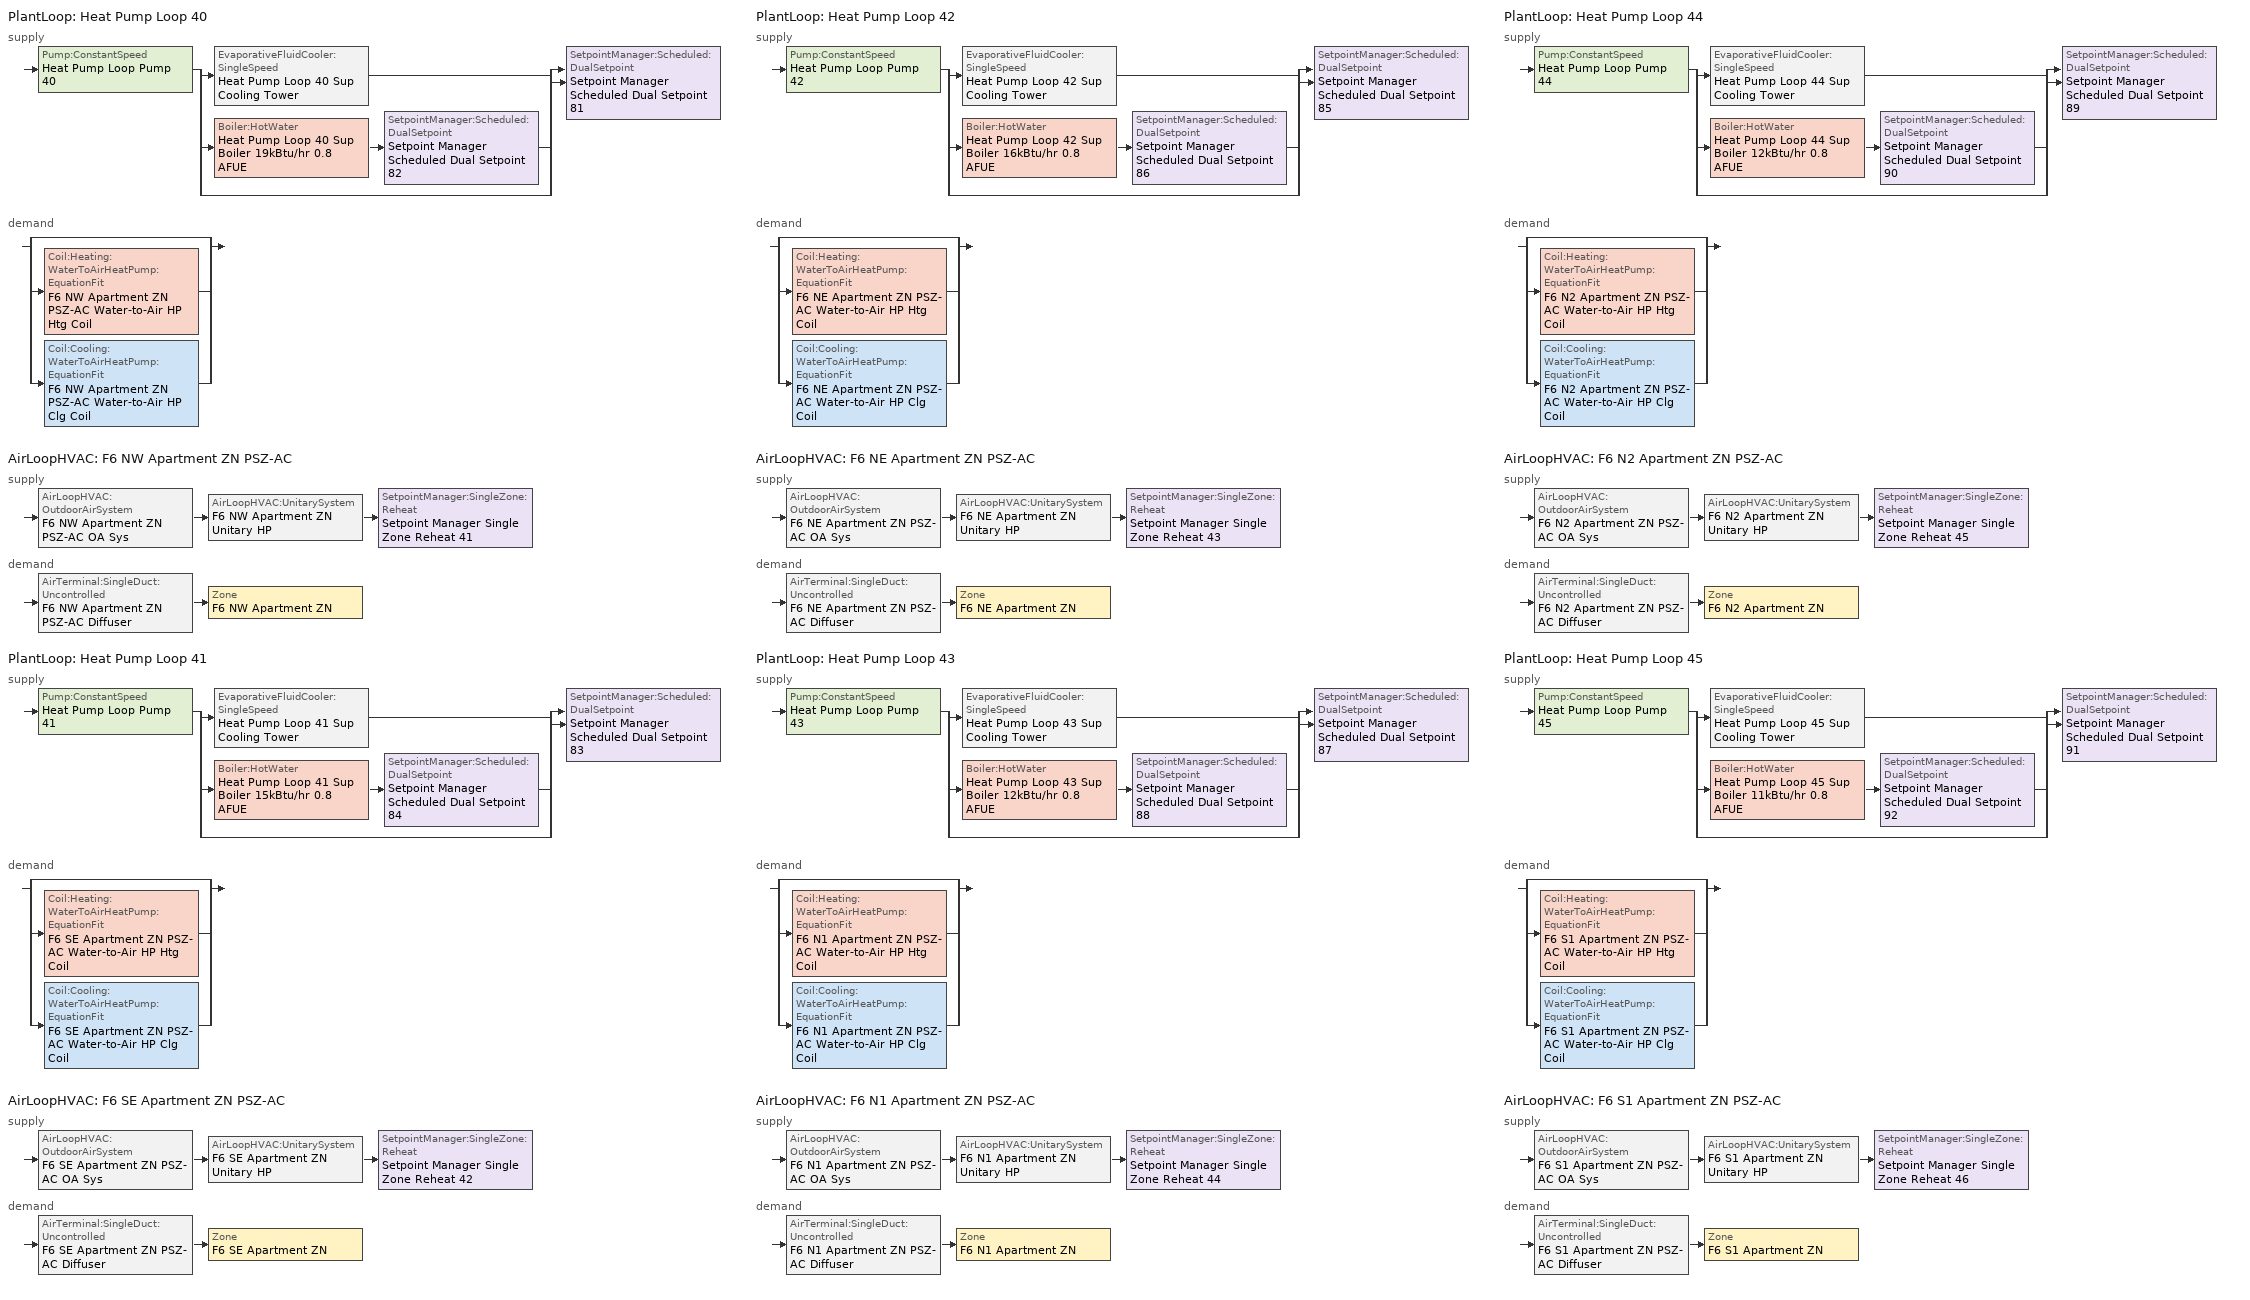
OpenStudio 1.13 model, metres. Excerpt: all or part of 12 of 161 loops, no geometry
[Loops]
PlantLoop 'Heat Pump Loop 40'
 supply: Pump:ConstantSpeed 'Heat Pump Loop Pump 40' > split
  | EvaporativeFluidCooler:SingleSpeed 'Heat Pump Loop 40 Sup Cooling Tower'
  | Boiler:HotWater 'Heat Pump Loop 40 Sup Boiler 19kBtu/hr 0.8 AFUE' > SetpointManager:Scheduled:DualSetpoint 'Setpoint Manager Scheduled Dual Setpoint 82'
  | bypass
  join > SetpointManager:Scheduled:DualSetpoint 'Setpoint Manager Scheduled Dual Setpoint 81'
 demand: split
  | bypass
  | Coil:Heating:WaterToAirHeatPump:EquationFit 'F6 NW Apartment ZN PSZ-AC Water-to-Air HP Htg Coil'
  | Coil:Cooling:WaterToAirHeatPump:EquationFit 'F6 NW Apartment ZN PSZ-AC Water-to-Air HP Clg Coil'
AirLoopHVAC 'F6 NW Apartment ZN PSZ-AC'
 supply: AirLoopHVAC:OutdoorAirSystem 'F6 NW Apartment ZN PSZ-AC OA Sys' > AirLoopHVAC:UnitarySystem 'F6 NW Apartment ZN Unitary HP' > SetpointManager:SingleZone:Reheat 'Setpoint Manager Single Zone Reheat 41'
 demand: AirTerminal:SingleDuct:Uncontrolled 'F6 NW Apartment ZN PSZ-AC Diffuser' > Zone 'F6 NW Apartment ZN'
PlantLoop 'Heat Pump Loop 41'
 supply: Pump:ConstantSpeed 'Heat Pump Loop Pump 41' > split
  | EvaporativeFluidCooler:SingleSpeed 'Heat Pump Loop 41 Sup Cooling Tower'
  | Boiler:HotWater 'Heat Pump Loop 41 Sup Boiler 15kBtu/hr 0.8 AFUE' > SetpointManager:Scheduled:DualSetpoint 'Setpoint Manager Scheduled Dual Setpoint 84'
  | bypass
  join > SetpointManager:Scheduled:DualSetpoint 'Setpoint Manager Scheduled Dual Setpoint 83'
 demand: split
  | bypass
  | Coil:Heating:WaterToAirHeatPump:EquationFit 'F6 SE Apartment ZN PSZ-AC Water-to-Air HP Htg Coil'
  | Coil:Cooling:WaterToAirHeatPump:EquationFit 'F6 SE Apartment ZN PSZ-AC Water-to-Air HP Clg Coil'
AirLoopHVAC 'F6 SE Apartment ZN PSZ-AC'
 supply: AirLoopHVAC:OutdoorAirSystem 'F6 SE Apartment ZN PSZ-AC OA Sys' > AirLoopHVAC:UnitarySystem 'F6 SE Apartment ZN Unitary HP' > SetpointManager:SingleZone:Reheat 'Setpoint Manager Single Zone Reheat 42'
 demand: AirTerminal:SingleDuct:Uncontrolled 'F6 SE Apartment ZN PSZ-AC Diffuser' > Zone 'F6 SE Apartment ZN'
PlantLoop 'Heat Pump Loop 42'
 supply: Pump:ConstantSpeed 'Heat Pump Loop Pump 42' > split
  | EvaporativeFluidCooler:SingleSpeed 'Heat Pump Loop 42 Sup Cooling Tower'
  | Boiler:HotWater 'Heat Pump Loop 42 Sup Boiler 16kBtu/hr 0.8 AFUE' > SetpointManager:Scheduled:DualSetpoint 'Setpoint Manager Scheduled Dual Setpoint 86'
  | bypass
  join > SetpointManager:Scheduled:DualSetpoint 'Setpoint Manager Scheduled Dual Setpoint 85'
 demand: split
  | bypass
  | Coil:Heating:WaterToAirHeatPump:EquationFit 'F6 NE Apartment ZN PSZ-AC Water-to-Air HP Htg Coil'
  | Coil:Cooling:WaterToAirHeatPump:EquationFit 'F6 NE Apartment ZN PSZ-AC Water-to-Air HP Clg Coil'
AirLoopHVAC 'F6 NE Apartment ZN PSZ-AC'
 supply: AirLoopHVAC:OutdoorAirSystem 'F6 NE Apartment ZN PSZ-AC OA Sys' > AirLoopHVAC:UnitarySystem 'F6 NE Apartment ZN Unitary HP' > SetpointManager:SingleZone:Reheat 'Setpoint Manager Single Zone Reheat 43'
 demand: AirTerminal:SingleDuct:Uncontrolled 'F6 NE Apartment ZN PSZ-AC Diffuser' > Zone 'F6 NE Apartment ZN'
PlantLoop 'Heat Pump Loop 43'
 supply: Pump:ConstantSpeed 'Heat Pump Loop Pump 43' > split
  | EvaporativeFluidCooler:SingleSpeed 'Heat Pump Loop 43 Sup Cooling Tower'
  | Boiler:HotWater 'Heat Pump Loop 43 Sup Boiler 12kBtu/hr 0.8 AFUE' > SetpointManager:Scheduled:DualSetpoint 'Setpoint Manager Scheduled Dual Setpoint 88'
  | bypass
  join > SetpointManager:Scheduled:DualSetpoint 'Setpoint Manager Scheduled Dual Setpoint 87'
 demand: split
  | bypass
  | Coil:Heating:WaterToAirHeatPump:EquationFit 'F6 N1 Apartment ZN PSZ-AC Water-to-Air HP Htg Coil'
  | Coil:Cooling:WaterToAirHeatPump:EquationFit 'F6 N1 Apartment ZN PSZ-AC Water-to-Air HP Clg Coil'
AirLoopHVAC 'F6 N1 Apartment ZN PSZ-AC'
 supply: AirLoopHVAC:OutdoorAirSystem 'F6 N1 Apartment ZN PSZ-AC OA Sys' > AirLoopHVAC:UnitarySystem 'F6 N1 Apartment ZN Unitary HP' > SetpointManager:SingleZone:Reheat 'Setpoint Manager Single Zone Reheat 44'
 demand: AirTerminal:SingleDuct:Uncontrolled 'F6 N1 Apartment ZN PSZ-AC Diffuser' > Zone 'F6 N1 Apartment ZN'
PlantLoop 'Heat Pump Loop 44'
 supply: Pump:ConstantSpeed 'Heat Pump Loop Pump 44' > split
  | EvaporativeFluidCooler:SingleSpeed 'Heat Pump Loop 44 Sup Cooling Tower'
  | Boiler:HotWater 'Heat Pump Loop 44 Sup Boiler 12kBtu/hr 0.8 AFUE' > SetpointManager:Scheduled:DualSetpoint 'Setpoint Manager Scheduled Dual Setpoint 90'
  | bypass
  join > SetpointManager:Scheduled:DualSetpoint 'Setpoint Manager Scheduled Dual Setpoint 89'
 demand: split
  | bypass
  | Coil:Heating:WaterToAirHeatPump:EquationFit 'F6 N2 Apartment ZN PSZ-AC Water-to-Air HP Htg Coil'
  | Coil:Cooling:WaterToAirHeatPump:EquationFit 'F6 N2 Apartment ZN PSZ-AC Water-to-Air HP Clg Coil'
AirLoopHVAC 'F6 N2 Apartment ZN PSZ-AC'
 supply: AirLoopHVAC:OutdoorAirSystem 'F6 N2 Apartment ZN PSZ-AC OA Sys' > AirLoopHVAC:UnitarySystem 'F6 N2 Apartment ZN Unitary HP' > SetpointManager:SingleZone:Reheat 'Setpoint Manager Single Zone Reheat 45'
 demand: AirTerminal:SingleDuct:Uncontrolled 'F6 N2 Apartment ZN PSZ-AC Diffuser' > Zone 'F6 N2 Apartment ZN'
PlantLoop 'Heat Pump Loop 45'
 supply: Pump:ConstantSpeed 'Heat Pump Loop Pump 45' > split
  | EvaporativeFluidCooler:SingleSpeed 'Heat Pump Loop 45 Sup Cooling Tower'
  | Boiler:HotWater 'Heat Pump Loop 45 Sup Boiler 11kBtu/hr 0.8 AFUE' > SetpointManager:Scheduled:DualSetpoint 'Setpoint Manager Scheduled Dual Setpoint 92'
  | bypass
  join > SetpointManager:Scheduled:DualSetpoint 'Setpoint Manager Scheduled Dual Setpoint 91'
 demand: split
  | bypass
  | Coil:Heating:WaterToAirHeatPump:EquationFit 'F6 S1 Apartment ZN PSZ-AC Water-to-Air HP Htg Coil'
  | Coil:Cooling:WaterToAirHeatPump:EquationFit 'F6 S1 Apartment ZN PSZ-AC Water-to-Air HP Clg Coil'
AirLoopHVAC 'F6 S1 Apartment ZN PSZ-AC'
 supply: AirLoopHVAC:OutdoorAirSystem 'F6 S1 Apartment ZN PSZ-AC OA Sys' > AirLoopHVAC:UnitarySystem 'F6 S1 Apartment ZN Unitary HP' > SetpointManager:SingleZone:Reheat 'Setpoint Manager Single Zone Reheat 46'
 demand: AirTerminal:SingleDuct:Uncontrolled 'F6 S1 Apartment ZN PSZ-AC Diffuser' > Zone 'F6 S1 Apartment ZN'
[EvaporativeFluidCooler:SingleSpeed] Design Air Flow Rate {m3/s}=autosize; Fan Power at Design Air Flow Rate {W}=autosize; Design Spray Water Flow Rate {m3/s}=0.002208; Performance Input Method=UFactorTimesAreaAndDesignWaterFlowRate; U-factor Times Area Value at Design Air Flow Rate {W/K}=autosize; Design Water Flow Rate {m3/s}=autosize; Capacity Control=FanCycling; Sizing Factor=1; Evaporation Loss Mode=SaturatedExit; Drift Loss Percent {percent}=0.008; Blowdown Calculation Mode=ConcentrationRatio; Blowdown Concentration Ratio=3
Heat Pump Loop 40 Sup Cooling Tower; Heat Pump Loop 41 Sup Cooling Tower; Heat Pump Loop 42 Sup Cooling Tower; Heat Pump Loop 43 Sup Cooling Tower; Heat Pump Loop 44 Sup Cooling Tower; Heat Pump Loop 45 Sup Cooling Tower
[Sizing:Zone] Zone Cooling Design Supply Air Temperature Input Method=SupplyAirTemperature; Zone Cooling Design Supply Air Temperature {C}=12.8; Zone Cooling Design Supply Air Temperature Difference {deltaC}=11.11; Zone Heating Design Supply Air Temperature Input Method=SupplyAirTemperature; Zone Heating Design Supply Air Temperature {C}=40; Zone Heating Design Supply Air Temperature Difference {deltaC}=11.11; Zone Cooling Design Supply Air Humidity Ratio {kg-H2O/kg-air}=0.0085; Zone Heating Design Supply Air Humidity Ratio {kg-H2O/kg-air}=0.008; Cooling Design Air Flow Method=DesignDay; Heating Design Air Flow Method=DesignDay; Account for Dedicated Outdoor Air System=No; Dedicated Outdoor Air System Control Strategy=NeutralSupplyAir; Dedicated Outdoor Air Low Setpoint Temperature for Design {C}=autosize; Dedicated Outdoor Air High Setpoint Temperature for Design {C}=autosize
F6 NW Apartment ZN; F6 SE Apartment ZN; F6 S1 Apartment ZN; F6 N2 Apartment ZN; F6 N1 Apartment ZN; F6 NE Apartment ZN
[Zone equipment]
F6 NW Apartment ZN: F6 NW Apartment ZN PSZ-AC Diffuser
F6 SE Apartment ZN: F6 SE Apartment ZN PSZ-AC Diffuser
F6 S1 Apartment ZN: F6 S1 Apartment ZN PSZ-AC Diffuser
F6 N2 Apartment ZN: F6 N2 Apartment ZN PSZ-AC Diffuser
F6 N1 Apartment ZN: F6 N1 Apartment ZN PSZ-AC Diffuser
F6 NE Apartment ZN: F6 NE Apartment ZN PSZ-AC Diffuser
[PlantLoop] Fluid Type=Water; Maximum Loop Temperature {C}=80; Minimum Loop Temperature {C}=5; Plant Loop Volume {m3}=Autocalculate; Load Distribution Scheme=Optimal
Heat Pump Loop 40; Heat Pump Loop 41; Heat Pump Loop 42; Heat Pump Loop 43; Heat Pump Loop 44; Heat Pump Loop 45
[Sizing:Plant] Loop Type=Heating; Design Loop Exit Temperature {C}=39; Loop Design Temperature Difference {deltaC}=11; Sizing Option=NonCoincident; Zone Timesteps in Averaging Window=1; Coincident Sizing Factor Mode=None
Heat Pump Loop 40; Heat Pump Loop 41; Heat Pump Loop 42; Heat Pump Loop 43; Heat Pump Loop 44; Heat Pump Loop 45
[SetpointManager:Scheduled:DualSetpoint]
Name | High Setpoint Schedule | Low Setpoint Schedule
Setpoint Manager Scheduled Dual Setpoint 81; Setpoint Manager Scheduled Dual Setpoint 82 | Heat Pump Loop High Temp - 65F 40 | Heat Pump Loop Low Temp - 41F 40
Setpoint Manager Scheduled Dual Setpoint 83; Setpoint Manager Scheduled Dual Setpoint 84 | Heat Pump Loop High Temp - 65F 41 | Heat Pump Loop Low Temp - 41F 41
Setpoint Manager Scheduled Dual Setpoint 85; Setpoint Manager Scheduled Dual Setpoint 86 | Heat Pump Loop High Temp - 65F 42 | Heat Pump Loop Low Temp - 41F 42
Setpoint Manager Scheduled Dual Setpoint 87; Setpoint Manager Scheduled Dual Setpoint 88 | Heat Pump Loop High Temp - 65F 43 | Heat Pump Loop Low Temp - 41F 43
Setpoint Manager Scheduled Dual Setpoint 89; Setpoint Manager Scheduled Dual Setpoint 90 | Heat Pump Loop High Temp - 65F 44 | Heat Pump Loop Low Temp - 41F 44
Setpoint Manager Scheduled Dual Setpoint 91; Setpoint Manager Scheduled Dual Setpoint 92 | Heat Pump Loop High Temp - 65F 45 | Heat Pump Loop Low Temp - 41F 45
[Pump:ConstantSpeed] Rated Flow Rate {m3/s}=autosize; Rated Pump Head {Pa}=179344; Rated Power Consumption {W}=autosize; Motor Efficiency=0.855; Fraction of Motor Inefficiencies to Fluid Stream=0; Pump Control Type=Intermittent
Heat Pump Loop Pump 40; Heat Pump Loop Pump 41; Heat Pump Loop Pump 42; Heat Pump Loop Pump 43; Heat Pump Loop Pump 44; Heat Pump Loop Pump 45
[Boiler:HotWater] Nominal Thermal Efficiency=0.8; Design Water Outlet Temperature {C}=30; Minimum Part Load Ratio=0; Maximum Part Load Ratio=1.2; Optimum Part Load Ratio=1; Water Outlet Upper Temperature Limit {C}=99; Boiler Flow Mode=ConstantFlow; Parasitic Electric Load {W}=0; Sizing Factor=1
Name | Normalized Boiler Efficiency Curve
Heat Pump Loop 40 Sup Boiler 19kBtu/hr 0.8 AFUE | Boiler with No Minimum Turndown 34
Heat Pump Loop 41 Sup Boiler 15kBtu/hr 0.8 AFUE | Boiler with No Minimum Turndown 35
Heat Pump Loop 42 Sup Boiler 16kBtu/hr 0.8 AFUE | Boiler with No Minimum Turndown 36
Heat Pump Loop 43 Sup Boiler 12kBtu/hr 0.8 AFUE | Boiler with No Minimum Turndown 37
Heat Pump Loop 44 Sup Boiler 12kBtu/hr 0.8 AFUE | Boiler with No Minimum Turndown 38
Heat Pump Loop 45 Sup Boiler 11kBtu/hr 0.8 AFUE | Boiler with No Minimum Turndown 39
[AirLoopHVAC] Availability Schedule=Always On Discrete; Design Supply Air Flow Rate {m3/s}=AutoSize
Name | Availability Manager
F6 NW Apartment ZN PSZ-AC | Availability Manager Night Cycle 41
F6 SE Apartment ZN PSZ-AC | Availability Manager Night Cycle 42
F6 NE Apartment ZN PSZ-AC | Availability Manager Night Cycle 43
F6 N1 Apartment ZN PSZ-AC | Availability Manager Night Cycle 44
F6 N2 Apartment ZN PSZ-AC | Availability Manager Night Cycle 45
F6 S1 Apartment ZN PSZ-AC | Availability Manager Night Cycle 46
[Sizing:System] Type of Load to Size On=Sensible; Design Outdoor Air Flow Rate {m3/s}=Autosize; Minimum System Air Flow Ratio=1; Preheat Design Temperature {C}=7; Preheat Design Humidity Ratio {kg-H2O/kg-Air}=0.008; Precool Design Temperature {C}=12.8; Precool Design Humidity Ratio {kg-H2O/kg-Air}=0.008; Central Cooling Design Supply Air Temperature {C}=12.8; Central Heating Design Supply Air Temperature {C}=40; Sizing Option=Coincident; 100% Outdoor Air in Cooling=No; 100% Outdoor Air in Heating=No; Central Cooling Design Supply Air Humidity Ratio {kg-H2O/kg-Air}=0.0085; Central Heating Design Supply Air Humidity Ratio {kg-H2O/kg-Air}=0.008; Cooling Design Air Flow Method=DesignDay; Cooling Design Air Flow Rate {m3/s}=0; Heating Design Air Flow Method=DesignDay; Heating Design Air Flow Rate {m3/s}=0; System Outdoor Air Method=ZoneSum; Zone Maximum Outdoor Air Fraction=1; Cooling Supply Air Flow Rate Per Floor Area {m3/s-m2}=0.00996765; Cooling Fraction of Autosized Cooling Supply Air Flow Rate=1; Cooling Supply Air Flow Rate Per Unit Cooling Capacity {m3/s-W}=3.94755e-05; Heating Supply Air Flow Rate Per Floor Area {m3/s-m2}=0.00996765; Heating Fraction of Autosized Heating Supply Air Flow Rate=1; Heating Fraction of Autosized Cooling Supply Air Flow Rate=1; Heating Supply Air Flow Rate Per Unit Heating Capacity {m3/s-W}=3.15882e-05; Cooling Design Capacity Method=CoolingDesignCapacity; Cooling Design Capacity {W}=autosize; Cooling Design Capacity Per Floor Area {W/m2}=234.7; Fraction of Autosized Cooling Design Capacity=1; Heating Design Capacity Method=HeatingDesignCapacity; Heating Design Capacity {W}=autosize; Heating Design Capacity Per Floor Area {W/m2}=157; Fraction of Autosized Heating Design Capacity=1; Central Cooling Capacity Control Method=OnOff
F6 NW Apartment ZN PSZ-AC; F6 SE Apartment ZN PSZ-AC; F6 NE Apartment ZN PSZ-AC; F6 N1 Apartment ZN PSZ-AC; F6 N2 Apartment ZN PSZ-AC; F6 S1 Apartment ZN PSZ-AC
[SetpointManager:SingleZone:Reheat] Minimum Supply Air Temperature {C}=-99; Maximum Supply Air Temperature {C}=50
Name | Control Zone
Setpoint Manager Single Zone Reheat 41 | F6 NW Apartment ZN
Setpoint Manager Single Zone Reheat 42 | F6 SE Apartment ZN
Setpoint Manager Single Zone Reheat 43 | F6 NE Apartment ZN
Setpoint Manager Single Zone Reheat 44 | F6 N1 Apartment ZN
Setpoint Manager Single Zone Reheat 45 | F6 N2 Apartment ZN
Setpoint Manager Single Zone Reheat 46 | F6 S1 Apartment ZN
[Fan:OnOff] Availability Schedule=Always On; Fan Efficiency=0.53625; Pressure Rise {Pa}=622.722; Maximum Flow Rate {m3/s}=autosize; Motor Efficiency=0.825; Motor In Airstream Fraction=1
Name | Fan Power Ratio Function of Speed Ratio Curve | Fan Efficiency Ratio Function of Speed Ratio Curve
F6 NW Apartment ZN PSZ-AC Fan | Fan On Off Power Curve 40 | Fan On Off Efficiency Curve 40
F6 SE Apartment ZN PSZ-AC Fan | Fan On Off Power Curve 41 | Fan On Off Efficiency Curve 41
F6 NE Apartment ZN PSZ-AC Fan | Fan On Off Power Curve 42 | Fan On Off Efficiency Curve 42
F6 N1 Apartment ZN PSZ-AC Fan | Fan On Off Power Curve 43 | Fan On Off Efficiency Curve 43
F6 N2 Apartment ZN PSZ-AC Fan | Fan On Off Power Curve 44 | Fan On Off Efficiency Curve 44
F6 S1 Apartment ZN PSZ-AC Fan | Fan On Off Power Curve 45 | Fan On Off Efficiency Curve 45
[Coil:Heating:WaterToAirHeatPump:EquationFit] Rated Heating Coefficient of Performance {W/W}=4.2; Heating Capacity Coefficient 1=0.237847; Heating Capacity Coefficient 2=-3.35824; Heating Capacity Coefficient 3=3.8064; Heating Capacity Coefficient 4=0.1792; Heating Capacity Coefficient 5=0.128607; Heating Power Consumption Coefficient 1=-3.79176; Heating Power Consumption Coefficient 2=3.38799; Heating Power Consumption Coefficient 3=1.50226; Heating Power Consumption Coefficient 4=-0.177654; Heating Power Consumption Coefficient 5=-0.10308
F6 NW Apartment ZN PSZ-AC Water-to-Air HP Htg Coil; F6 SE Apartment ZN PSZ-AC Water-to-Air HP Htg Coil; F6 NE Apartment ZN PSZ-AC Water-to-Air HP Htg Coil; F6 N1 Apartment ZN PSZ-AC Water-to-Air HP Htg Coil; F6 N2 Apartment ZN PSZ-AC Water-to-Air HP Htg Coil; F6 S1 Apartment ZN PSZ-AC Water-to-Air HP Htg Coil
[Coil:Heating:Electric] Availability Schedule=Always On Discrete
F6 NW Apartment ZN PSZ-AC Electric Backup Htg Coil; F6 SE Apartment ZN PSZ-AC Electric Backup Htg Coil; F6 NE Apartment ZN PSZ-AC Electric Backup Htg Coil; F6 N1 Apartment ZN PSZ-AC Electric Backup Htg Coil; F6 N2 Apartment ZN PSZ-AC Electric Backup Htg Coil; F6 S1 Apartment ZN PSZ-AC Electric Backup Htg Coil
[Coil:Cooling:WaterToAirHeatPump:EquationFit] Rated Cooling Coefficient of Performance {W/W}=3.4; Total Cooling Capacity Coefficient 1=-4.30267; Total Cooling Capacity Coefficient 2=7.18537; Total Cooling Capacity Coefficient 3=-2.23947; Total Cooling Capacity Coefficient 4=0.139996; Total Cooling Capacity Coefficient 5=0.10266; Sensible Cooling Capacity Coefficient 1=6.00194; Sensible Cooling Capacity Coefficient 2=22.6301; Sensible Cooling Capacity Coefficient 3=-26.7961; Sensible Cooling Capacity Coefficient 4=-1.72375; Sensible Cooling Capacity Coefficient 5=0.490645; Sensible Cooling Capacity Coefficient 6=0.0693119; Cooling Power Consumption Coefficient 1=-5.67776; Cooling Power Consumption Coefficient 2=0.438988; Cooling Power Consumption Coefficient 3=5.84528; Cooling Power Consumption Coefficient 4=0.141606; Cooling Power Consumption Coefficient 5=-0.168728
F6 NW Apartment ZN PSZ-AC Water-to-Air HP Clg Coil; F6 SE Apartment ZN PSZ-AC Water-to-Air HP Clg Coil; F6 NE Apartment ZN PSZ-AC Water-to-Air HP Clg Coil; F6 N1 Apartment ZN PSZ-AC Water-to-Air HP Clg Coil; F6 N2 Apartment ZN PSZ-AC Water-to-Air HP Clg Coil; F6 S1 Apartment ZN PSZ-AC Water-to-Air HP Clg Coil
[Controller:OutdoorAir] Minimum Outdoor Air Flow Rate {m3/s}=Autosize; Maximum Outdoor Air Flow Rate {m3/s}=Autosize; Economizer Control Type=NoEconomizer; Economizer Control Action Type=ModulateFlow; Economizer Maximum Limit Dry-Bulb Temperature {C}=28; Economizer Maximum Limit Enthalpy {J/kg}=64000; Economizer Minimum Limit Dry-Bulb Temperature {C}=-100; Lockout Type=NoLockout; Minimum Limit Type=FixedMinimum; Minimum Outdoor Air Schedule=Always On Discrete; High Humidity Control=No; Heat Recovery Bypass Control Type=BypassWhenOAFlowGreaterThanMinimum
Name | Controller Mechanical Ventilation
F6 NW Apartment ZN PSZ-AC OA Sys Controller | Controller Mechanical Ventilation 41
F6 SE Apartment ZN PSZ-AC OA Sys Controller | Controller Mechanical Ventilation 42
F6 NE Apartment ZN PSZ-AC OA Sys Controller | Controller Mechanical Ventilation 43
F6 N1 Apartment ZN PSZ-AC OA Sys Controller | Controller Mechanical Ventilation 44
F6 N2 Apartment ZN PSZ-AC OA Sys Controller | Controller Mechanical Ventilation 45
F6 S1 Apartment ZN PSZ-AC OA Sys Controller | Controller Mechanical Ventilation 46
[Controller:MechanicalVentilation] Availability Schedule=Always On Discrete; System Outdoor Air Method=ZoneSum
Controller Mechanical Ventilation 41; Controller Mechanical Ventilation 42; Controller Mechanical Ventilation 43; Controller Mechanical Ventilation 44; Controller Mechanical Ventilation 45; Controller Mechanical Ventilation 46
[AirLoopHVAC:OutdoorAirSystem]
Name | Controller
F6 NW Apartment ZN PSZ-AC OA Sys | F6 NW Apartment ZN PSZ-AC OA Sys Controller
F6 SE Apartment ZN PSZ-AC OA Sys | F6 SE Apartment ZN PSZ-AC OA Sys Controller
F6 NE Apartment ZN PSZ-AC OA Sys | F6 NE Apartment ZN PSZ-AC OA Sys Controller
F6 N1 Apartment ZN PSZ-AC OA Sys | F6 N1 Apartment ZN PSZ-AC OA Sys Controller
F6 N2 Apartment ZN PSZ-AC OA Sys | F6 N2 Apartment ZN PSZ-AC OA Sys Controller
F6 S1 Apartment ZN PSZ-AC OA Sys | F6 S1 Apartment ZN PSZ-AC OA Sys Controller
[AirLoopHVAC:UnitarySystem] Control Type=Load; Dehumidification Control Type=None; Fan Placement=BlowThrough; Supply Air Fan Operating Mode Schedule=Always On Discrete; DX Heating Coil Sizing Ratio=1; Use DOAS DX Cooling Coil=No; DOAS DX Cooling Coil Leaving Minimum Air Temperature {C}=2; Latent Load Control=SensibleOnlyLoadControl; Supply Air Flow Rate Method During Cooling Operation=SupplyAirFlowRate; Supply Air Flow Rate During Cooling Operation {m3/s}=autosize; Supply Air Flow Rate Method During Heating Operation=SupplyAirFlowRate; Supply Air Flow Rate During Heating Operation {m3/s}=autosize; Supply Air Flow Rate Method When No Cooling or Heating is Required=SupplyAirFlowRate; Supply Air Flow Rate When No Cooling or Heating is Required {m3/s}=autosize; Maximum Supply Air Temperature {C}=50; Maximum Outdoor Dry-Bulb Temperature for Supplemental Heater Operation {C}=21; Maximum Cycling Rate {cycles/hr}=2.5; Heat Pump Time Constant {s}=60; Fraction of On-Cycle Power Use=0.01; Heat Pump Fan Delay Time {s}=60; Ancilliary On-Cycle Electric Power {W}=0; Ancilliary Off-Cycle Electric Power {W}=0
Name | Controlling Zone or Thermostat Location | Supply Fan | Heating Coil | Cooling Coil | Supplemental Heating Coil
F6 NW Apartment ZN Unitary HP | F6 NW Apartment ZN | F6 NW Apartment ZN PSZ-AC Fan | F6 NW Apartment ZN PSZ-AC Water-to-Air HP Htg Coil | F6 NW Apartment ZN PSZ-AC Water-to-Air HP Clg Coil | F6 NW Apartment ZN PSZ-AC Electric Backup Htg Coil
F6 SE Apartment ZN Unitary HP | F6 SE Apartment ZN | F6 SE Apartment ZN PSZ-AC Fan | F6 SE Apartment ZN PSZ-AC Water-to-Air HP Htg Coil | F6 SE Apartment ZN PSZ-AC Water-to-Air HP Clg Coil | F6 SE Apartment ZN PSZ-AC Electric Backup Htg Coil
F6 NE Apartment ZN Unitary HP | F6 NE Apartment ZN | F6 NE Apartment ZN PSZ-AC Fan | F6 NE Apartment ZN PSZ-AC Water-to-Air HP Htg Coil | F6 NE Apartment ZN PSZ-AC Water-to-Air HP Clg Coil | F6 NE Apartment ZN PSZ-AC Electric Backup Htg Coil
F6 N1 Apartment ZN Unitary HP | F6 N1 Apartment ZN | F6 N1 Apartment ZN PSZ-AC Fan | F6 N1 Apartment ZN PSZ-AC Water-to-Air HP Htg Coil | F6 N1 Apartment ZN PSZ-AC Water-to-Air HP Clg Coil | F6 N1 Apartment ZN PSZ-AC Electric Backup Htg Coil
F6 N2 Apartment ZN Unitary HP | F6 N2 Apartment ZN | F6 N2 Apartment ZN PSZ-AC Fan | F6 N2 Apartment ZN PSZ-AC Water-to-Air HP Htg Coil | F6 N2 Apartment ZN PSZ-AC Water-to-Air HP Clg Coil | F6 N2 Apartment ZN PSZ-AC Electric Backup Htg Coil
F6 S1 Apartment ZN Unitary HP | F6 S1 Apartment ZN | F6 S1 Apartment ZN PSZ-AC Fan | F6 S1 Apartment ZN PSZ-AC Water-to-Air HP Htg Coil | F6 S1 Apartment ZN PSZ-AC Water-to-Air HP Clg Coil | F6 S1 Apartment ZN PSZ-AC Electric Backup Htg Coil
[AvailabilityManager:NightCycle] Control Type=CycleOnAny; Thermostat Tolerance {deltaC}=1; Cycling Run Time {s}=3600
Availability Manager Night Cycle 41; Availability Manager Night Cycle 42; Availability Manager Night Cycle 43; Availability Manager Night Cycle 44; Availability Manager Night Cycle 45; Availability Manager Night Cycle 46
[AirTerminal:SingleDuct:Uncontrolled] Availability Schedule=Always On Discrete; Maximum Air Flow Rate {m3/s}=AutoSize
F6 NW Apartment ZN PSZ-AC Diffuser; F6 SE Apartment ZN PSZ-AC Diffuser; F6 NE Apartment ZN PSZ-AC Diffuser; F6 N1 Apartment ZN PSZ-AC Diffuser; F6 N2 Apartment ZN PSZ-AC Diffuser; F6 S1 Apartment ZN PSZ-AC Diffuser
[Schedule:Ruleset]
Name | Default Day Schedule
Always On | Always On Default
Heat Pump Loop High Temp - 65F 40 | Heat Pump Loop High Temp - 65F Default 40
Heat Pump Loop Low Temp - 41F 40 | Heat Pump Loop Low Temp - 41F Default 40
Heat Pump Loop High Temp - 65F 41 | Heat Pump Loop High Temp - 65F Default 41
Heat Pump Loop Low Temp - 41F 41 | Heat Pump Loop Low Temp - 41F Default 41
Heat Pump Loop High Temp - 65F 42 | Heat Pump Loop High Temp - 65F Default 42
Heat Pump Loop Low Temp - 41F 42 | Heat Pump Loop Low Temp - 41F Default 42
Heat Pump Loop High Temp - 65F 43 | Heat Pump Loop High Temp - 65F Default 43
Heat Pump Loop Low Temp - 41F 43 | Heat Pump Loop Low Temp - 41F Default 43
Heat Pump Loop High Temp - 65F 44 | Heat Pump Loop High Temp - 65F Default 44
Heat Pump Loop Low Temp - 41F 44 | Heat Pump Loop Low Temp - 41F Default 44
Heat Pump Loop High Temp - 65F 45 | Heat Pump Loop High Temp - 65F Default 45
Heat Pump Loop Low Temp - 41F 45 | Heat Pump Loop Low Temp - 41F Default 45
[Schedule:Day]
Always On Default: 24, 0, 1
Heat Pump Loop High Temp - 65F Default 40; Heat Pump Loop High Temp - 65F Default 41; Heat Pump Loop High Temp - 65F Default 42; Heat Pump Loop High Temp - 65F Default 43; Heat Pump Loop High Temp - 65F Default 44; Heat Pump Loop High Temp - 65F Default 45: 24, 0, 18.3333
Heat Pump Loop Low Temp - 41F Default 40; Heat Pump Loop Low Temp - 41F Default 41; Heat Pump Loop Low Temp - 41F Default 42; Heat Pump Loop Low Temp - 41F Default 43; Heat Pump Loop Low Temp - 41F Default 44; Heat Pump Loop Low Temp - 41F Default 45: 24, 0, 5
[Schedule:Constant]
Always On Discrete: Value=1
[Curve:Exponent] Coefficient1 Constant=1; Coefficient2 Constant=0; Coefficient3 Constant=0; Minimum Value of x=0; Maximum Value of x=1
Fan On Off Power Curve 40; Fan On Off Power Curve 41; Fan On Off Power Curve 42; Fan On Off Power Curve 43; Fan On Off Power Curve 44; Fan On Off Power Curve 45
[Curve:Cubic] Minimum Value of x=0
Name | Coefficient1 Constant | Coefficient2 x | Coefficient3 x**2 | Coefficient4 x**3 | Maximum Value of x
Fan On Off Efficiency Curve 40; Fan On Off Efficiency Curve 41; Fan On Off Efficiency Curve 42; Fan On Off Efficiency Curve 43; Fan On Off Efficiency Curve 44; Fan On Off Efficiency Curve 45 | 1 | 0 | 0 | 0 | 1
Boiler with No Minimum Turndown 34; Boiler with No Minimum Turndown 35; Boiler with No Minimum Turndown 36; Boiler with No Minimum Turndown 37; Boiler with No Minimum Turndown 38; Boiler with No Minimum Turndown 39 | 0.7463 | 1.3196 | -2.2154 | 1.1674 | 1.3
